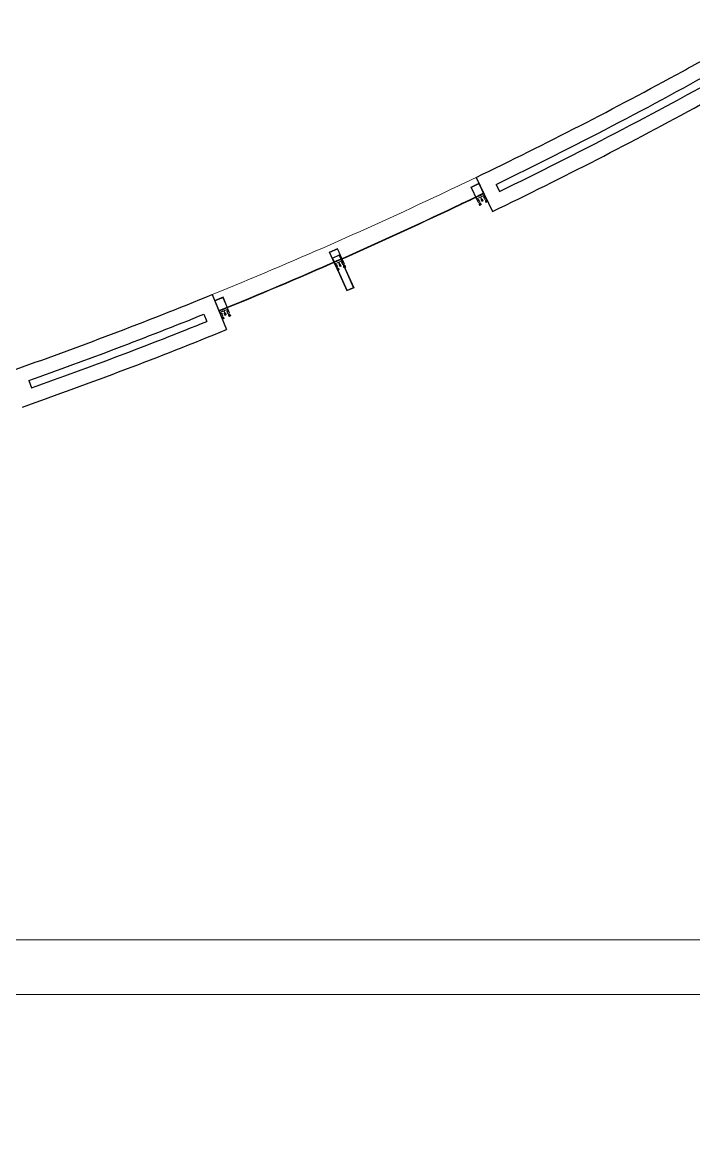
# Model space of a CAD drawing. Header units: millimetres. Extents: x 8275 to 147087, y -297470 to -191881.
# Drawn here: x 58018 to 63599, y -263809 to -254488 of the extents above; entities that cross this region are included whole.
import ezdxf

# ---------------------------------------------------------------- set-up
doc = ezdxf.new("R2010")
doc.units = ezdxf.units.MM
doc.header["$LTSCALE"] = 250
doc.header["$MEASUREMENT"] = 0
for name, color, linetype, lineweight in [('hatch', 9, 'Continuous', 0), ('text', 7, 'Continuous', 9), ('wall', 1, 'Continuous', 30), ('win', 4, 'Continuous', 20)]:
    doc.layers.add(name, color=color, linetype=linetype, lineweight=lineweight)

msp = doc.modelspace()

# ---------------------------------------------------------------- hatches: boundary and pattern name
at = {"layer": 'hatch', "extrusion": (0.001164955908040406, -0.002423357427629259, 0.9999963851017215)}
h = msp.add_hatch(dxfattribs=at)
h.set_pattern_fill('AR-HBONE', color=256, scale=0.4111842104963468, angle=5.58111249341285e-19, style=0)
h.set_pattern_definition([(45.00000000000023, (-6673.555112415197, -321388.8060742542), (1.825857243878772e-16, 2.326009148470452), [4.934210525956183, -1.644736841985394]), (135, (-6672.392107840831, -321387.6430696798), (1.825857243878772e-16, 2.326009148470452), [4.934210525956183, -1.644736841985394])])
h.paths.add_polyline_path([(61819.27522796547, -255996.2276086738), (61820.16597534544, -255998.0805470097), (61825.10714424602, -255995.7052206774), (61824.21639686837, -255993.8522823276)], flags=16)
h.paths.add_polyline_path([(61877.23591536205, -255968.3646576585), (61878.12666272806, -255970.2175959883), (61873.18549382561, -255972.5929223223), (61872.29474644703, -255970.7399839856)], flags=16)
edge = h.paths.add_edge_path()
edge.add_arc((61834.72016369473, -256004.6300546071), 0.6853070175936337, -154.3254037749466, 25.67459622505362, ccw=False)
edge.add_arc((61833.48487146772, -256005.2238861915), 0.6853070175936337, -154.3254037749466, 25.67459622505362, ccw=False)
edge.add_arc((61832.24957924118, -256005.817717775), 0.6853070184712163, -154.32540385165282, 25.67459614834729, ccw=False)
edge.add_arc((61831.01428700998, -256006.4115493609), 0.6853070185111064, -154.3254037015754, 25.674596298424717, ccw=False)
edge.add_arc((61829.77899478484, -256007.0053809446), 0.6853070167758862, -154.32540354566163, 25.674596454338484, ccw=False)
edge.add_arc((61828.54370256109, -256007.5992125271), 0.6853070175936337, -154.3254037749466, 25.67459622505362, ccw=False)
edge.add_arc((61827.30841033408, -256008.1930441109), 0.6853070175936337, -154.32540377411283, 25.674596225887285, ccw=False)
edge.add_arc((61826.073118108, -256008.7868756947), 0.6853070185310516, -154.3254037015754, 25.674596298424717, ccw=False)
edge.add_arc((61824.83782588379, -256009.3807072768), 0.6853070148412155, -154.32540384331514, 25.674596156685027, ccw=False)
edge.add_arc((61823.60253365818, -256009.9745388608), 0.6853070203261068, -154.32540370574418, 25.674596294255878, ccw=False)
edge.add_arc((61822.36724142698, -256010.5683704467), 0.6853070175936337, -154.3254037749466, 25.67459622505362, ccw=False)
edge.add_arc((61821.13194920417, -256011.1622020289), 0.6853070149010506, -154.32540369157027, 25.674596308429898, ccw=False)
edge.add_line((61820.51430309252, -256011.4591178198), (61815.22480643369, -256000.4558733373))
edge.add_line((61815.22480644207, -256000.4558733438), (61818.6836246789, -255998.7931449078))
edge.add_line((61818.68362467611, -255998.7931449089), (61817.79287729287, -255996.9402065646))
edge.add_line((61817.79287729567, -255996.9402065734), (61816.18699740028, -255997.7121876328))
edge.add_line((61816.18699740167, -255997.7121876326), (61816.18789297683, -255993.909857454))
edge.add_line((61816.18789297776, -255993.9098574538), (61824.23652671711, -255990.0407058426))
edge.add_line((61824.23652671478, -255990.0407058412), (61827.30462743636, -255992.3677033775))
edge.add_line((61827.30462743729, -255992.3677033792), (61825.6987475419, -255993.1396844386))
edge.add_line((61825.69874754376, -255993.1396844382), (61826.58949491955, -255994.9926227759))
edge.add_line((61826.58949491862, -255994.9926227762), (61830.04831315172, -255993.329894342))
edge.add_line((61830.04831315033, -255993.3298943421), (61835.33783940101, -256004.333200395))
edge.add_arc((61874.11445816714, -255985.597589919), 0.6853070175936337, 205.6745962950897, 385.6745962950895)
edge.add_arc((61875.34975039368, -255985.0037583352), 0.6853070175936337, 205.6745962950897, 385.6745962950895)
edge.add_arc((61876.58504262022, -255984.4099267512), 0.6853070184512712, 205.6745963717959, 385.6745963717958)
edge.add_arc((61877.82033485282, -255983.8160951645), 0.6853070185310516, 205.6745962217185, 385.6745962217189)
edge.add_arc((61879.05562707564, -255983.2222635826), 0.6853070167758862, 205.6745960658047, 385.6745960658051)
edge.add_arc((61880.29091930218, -255982.6284319988), 0.6853070175936337, 205.6745962950897, 385.6745962950895)
edge.add_arc((61881.52621152406, -255982.0346004169), 0.6853070176135788, 205.6745962942559, 385.6745962942558)
edge.add_arc((61882.76150375479, -255981.4407688313), 0.6853070185111064, 205.6745962217185, 385.6745962217189)
edge.add_arc((61883.99679597808, -255980.8469372491), 0.6853070148611606, 205.6745963634582, 385.6745963634581)
edge.add_arc((61885.23208820508, -255980.2531056647), 0.6853070203261068, 205.6745962258873, 385.6745962258877)
edge.add_arc((61886.46738043628, -255979.6592740788), 0.6853070175936337, 205.6745962950897, 385.6745962950895)
edge.add_arc((61887.70267265863, -255979.0654424971), 0.6853070149209958, 205.6745962117133, 385.6745962117137)
edge.add_line((61888.32031876888, -255978.7685267063), (61883.0678316319, -255967.842269656))
edge.add_line((61883.0678316319, -255967.8422696542), (61879.60901339879, -255969.5049980884))
edge.add_line((61879.60901339693, -255969.504998089), (61878.71826602114, -255967.6520597513))
edge.add_line((61878.71826602393, -255967.6520597504), (61880.32414591932, -255966.880078691))
edge.add_line((61880.32414592445, -255966.880078701), (61877.35409242721, -255964.5059477417))
edge.add_line((61877.35409243047, -255964.5059477395), (61869.30545869903, -255968.3750993674))
edge.add_line((61869.30545869438, -255968.3750993597), (61869.20651588231, -255972.2245629468))
edge.add_line((61869.20651588138, -255972.2245629448), (61870.81239577677, -255971.4525818854))
edge.add_line((61870.81239578236, -255971.4525818953), (61871.70314315814, -255973.305520233))
edge.add_line((61871.70314315721, -255973.3055202336), (61868.2443249241, -255974.9682486677))
edge.add_line((61868.24432492876, -255974.9682486657), (61873.49684166597, -255985.8945672923))
at = {"layer": 'hatch', "extrusion": (0.001098711210835674, -0.00245410210971731, 0.9999963851017215)}
h = msp.add_hatch(dxfattribs=at)
h.set_pattern_fill('AR-HBONE', color=256, scale=0.4111842104963537, angle=8.007683142722782e-19, style=0)
h.set_pattern_definition([(45.00000000000023, (-6674.304222378705, -321389.1285678701), (1.82558141498499e-16, 2.326009148470476), [4.934210525956235, -1.644736841985416]), (135, (-6673.141217804456, -321387.9655632958), (1.82558141498499e-16, 2.326009148470476), [4.934210525956231, -1.644736841985415])])
h.paths.add_polyline_path([(60638.05513005465, -256538.3499565982), (60638.89522554626, -256540.2264029568), (60643.89908250648, -256537.9861483271), (60643.05898701766, -256536.1097019547)], flags=16)
h.paths.add_polyline_path([(60696.75115824392, -256512.0714178719), (60697.59125372156, -256513.947864224), (60692.58739675808, -256516.1881188553), (60691.74730126833, -256514.311672496)], flags=16)
edge = h.paths.add_edge_path()
edge.add_arc((60653.26616951911, -256547.1687669353), 0.6853070175936428, -155.88167175951799, 24.11832824048207, ccw=False)
edge.add_arc((60652.01520527661, -256547.7288305939), 0.6853070175936428, -155.88167175951799, 24.11832824048207, ccw=False)
edge.add_arc((60650.76424103504, -256548.2888942517), 0.6853070184712254, -155.8816718362242, 24.118328163775914, ccw=False)
edge.add_arc((60649.51327678881, -256548.8489579119), 0.6853070185111155, -155.88167168614677, 24.118328313853283, ccw=False)
edge.add_arc((60648.26231254818, -256549.4090215699), 0.6853070167758953, -155.881671530233, 24.118328469766993, ccw=False)
edge.add_arc((60647.01134830987, -256549.9690852268), 0.6853070175936428, -155.88167175951799, 24.11832824048207, ccw=False)
edge.add_arc((60645.7603840683, -256550.5291488849), 0.6853070175936428, -155.8816717586842, 24.118328241315908, ccw=False)
edge.add_arc((60644.50941982673, -256551.0892125431), 0.6853070185310607, -155.88167168614677, 24.118328313853283, ccw=False)
edge.add_arc((60643.25845558749, -256551.6492761996), 0.6853070148412246, -155.88167182788652, 24.11832817211348, ccw=False)
edge.add_arc((60642.00749134686, -256552.2093398579), 0.6853070203261159, -155.88167169031556, 24.118328309684387, ccw=False)
edge.add_arc((60640.75652710017, -256552.7694035179), 0.6853070175936428, -155.88167175951799, 24.11832824048207, ccw=False)
edge.add_arc((60639.50556286232, -256553.3294671746), 0.6853070149010597, -155.88167167614165, 24.118328323858407, ccw=False)
edge.add_line((60638.88008074363, -256553.6094990027), (60633.8913685744, -256542.4666575815))
edge.add_line((60633.89136858232, -256542.4666575883), (60637.39406846132, -256540.8984793441))
edge.add_line((60637.39406845899, -256540.8984793453), (60636.55397296458, -256539.0220329782))
edge.add_line((60636.55397296691, -256539.0220329872), (60634.92771945189, -256539.7501157431))
edge.add_line((60634.92771945283, -256539.7501157429), (60635.03188089229, -256535.9492124314))
edge.add_line((60635.03188089369, -256535.9492124312), (60643.18262675352, -256532.3000781244))
edge.add_line((60643.18262675119, -256532.3000781229), (60646.18639762321, -256534.7095428187))
edge.add_line((60646.18639762414, -256534.7095428205), (60644.56014410913, -256535.4376255765))
edge.add_line((60644.56014411099, -256535.437625576), (60645.40023959841, -256537.3140719364))
edge.add_line((60645.40023959748, -256537.3140719367), (60648.90293947229, -256535.7458936944))
edge.add_line((60648.90293947136, -256535.7458936945), (60653.89167954953, -256546.8887974669))
edge.add_arc((60693.16282908473, -256529.2132189197), 0.6853070175936428, 204.1183283105182, 384.1183283105182)
edge.add_arc((60694.4137933263, -256528.6531552616), 0.6853070175936428, 204.1183283105182, 384.1183283105182)
edge.add_arc((60695.66475756833, -256528.0930916033), 0.6853070184512803, 204.1183283872245, 384.1183283872244)
edge.add_arc((60696.91572181595, -256527.5330279425), 0.6853070185310607, 204.1183282371471, 384.1183282371475)
edge.add_arc((60698.1666860538, -256526.972964286), 0.6853070167758953, 204.1183280812333, 384.1183280812338)
edge.add_arc((60699.41765029536, -256526.412900628), 0.6853070175936428, 204.1183283105182, 384.1183283105182)
edge.add_arc((60700.66861453181, -256525.8528369715), 0.6853070176135879, 204.1183283096845, 384.1183283096844)
edge.add_arc((60701.91957877803, -256525.2927733118), 0.6853070185111155, 204.1183282371471, 384.1183282371475)
edge.add_arc((60703.17054301634, -256524.7327096552), 0.6853070148611697, 204.1183283788868, 384.1183283788868)
edge.add_arc((60704.42150725838, -256524.1726459965), 0.6853070203261159, 204.1183282413159, 384.1183282413163)
edge.add_arc((60705.6724715046, -256523.6125823364), 0.6853070175936428, 204.1183283105182, 384.1183283105182)
edge.add_arc((60706.92343574198, -256523.0525186802), 0.6853070149210049, 204.1183282271419, 384.1183282271423)
edge.add_line((60707.54891785927, -256522.7724868522), (60702.59511068504, -256511.7076095943))
edge.add_line((60702.59511068551, -256511.7076095925), (60699.0924108107, -256513.2757878348))
edge.add_line((60699.09241080837, -256513.2757878354), (60698.25231532095, -256511.3993414751))
edge.add_line((60698.25231532374, -256511.3993414742), (60699.87856883876, -256510.6712587182))
edge.add_line((60699.87856884341, -256510.6712587284), (60696.97408911068, -256508.2173408267))
edge.add_line((60696.97408911394, -256508.2173408247), (60688.82334326155, -256511.8664751484))
edge.add_line((60688.82334325643, -256511.8664751404), (60688.61989066558, -256515.711831643))
edge.add_line((60688.61989066558, -256515.711831641), (60690.24614418059, -256514.983748885))
edge.add_line((60690.24614418572, -256514.9837488951), (60691.08623967314, -256516.8601952554))
edge.add_line((60691.08623967174, -256516.8601952558), (60687.58353979693, -256518.4283734981))
edge.add_line((60687.58353980113, -256518.4283734963), (60692.53737489268, -256529.4933131117))
at = {"layer": 'hatch', "extrusion": (0.001022813917885706, -0.002486691613188782, 0.9999963851017214)}
h = msp.add_hatch(dxfattribs=at)
h.set_pattern_fill('AR-HBONE', color=256, scale=0.4111842104963534, style=0)
h.set_pattern_definition([(45, (-6675.162450196716, -321389.4699568638), (1.826024711421474e-16, 2.32600914847046), [4.934210525956227, -1.644736841985414]), (135, (-6673.99944562235, -321388.3069522895), (1.826024711421474e-16, 2.32600914847046), [4.934210525956227, -1.644736841985414])])
h.paths.add_polyline_path([(59681.54271335629, -256942.9303065751), (59682.32477639717, -256944.831671551), (59687.3950830033, -256942.7461701228), (59686.61301996614, -256940.8448051333)], flags=16)
h.paths.add_polyline_path([(59741.01820632778, -256918.4670472138), (59741.80026935562, -256920.3684121828), (59736.72996274623, -256922.4539136124), (59735.94789970721, -256920.5525486359)], flags=16)
edge = h.paths.add_edge_path()
edge.add_arc((59696.47570121018, -256952.2121712101), 0.6853070175936424, -157.64181947359043, 22.358180526409683, ccw=False)
edge.add_arc((59695.20812455667, -256952.7335465683), 0.6853070175936424, -157.64181947359043, 22.358180526409683, ccw=False)
edge.add_arc((59693.94054790362, -256953.2549219256), 0.6853070184712251, -157.64181955029665, 22.358180449703525, ccw=False)
edge.add_arc((59692.67297124592, -256953.7762972853), 0.6853070185111152, -157.64181940021933, 22.358180599780894, ccw=False)
edge.add_arc((59691.40539459381, -256954.2976726428), 0.685307016775895, -157.64181924430557, 22.35818075569472, ccw=False)
edge.add_arc((59690.13781794356, -256954.8190479994), 0.6853070175936424, -157.64181947359043, 22.358180526409683, ccw=False)
edge.add_arc((59688.87024129051, -256955.3404233569), 0.6853070175936424, -157.64181947275665, 22.35818052724352, ccw=False)
edge.add_arc((59687.60266463747, -256955.8617987148), 0.6853070185310604, -157.64181940021933, 22.358180599780894, ccw=False)
edge.add_arc((59686.33508798768, -256956.3831740708), 0.6853070148412242, -157.64181954195908, 22.35818045804109, ccw=False)
edge.add_arc((59685.0675113351, -256956.9045494286), 0.6853070203261156, -157.64181940438812, 22.35818059561211, ccw=False)
edge.add_arc((59683.7999346774, -256957.4259247881), 0.6853070175936424, -157.64181947359043, 22.358180526409683, ccw=False)
edge.add_arc((59682.53235802808, -256957.9473001444), 0.6853070149010594, -157.6418193902141, 22.358180609786075, ccw=False)
edge.add_line((59681.89856970319, -256958.2079878224), (59677.25446977987, -256946.9171729737))
edge.add_line((59677.25446978779, -256946.9171729806), (59680.80368441911, -256945.4573219779))
edge.add_line((59680.80368441631, -256945.457321979), (59680.02162137264, -256943.5559569945))
edge.add_line((59680.0216213745, -256943.5559570035), (59678.37377172484, -256944.2337449689))
edge.add_line((59678.37377172624, -256944.2337449687), (59678.59463082076, -256940.4378344258))
edge.add_line((59678.59463082216, -256940.4378344256), (59686.85361602166, -256937.0407764727))
edge.add_line((59686.85361601933, -256937.0407764712), (59689.78196159945, -256939.5413667485))
edge.add_line((59689.78196160038, -256939.5413667503), (59688.13411195073, -256940.2191547157))
edge.add_line((59688.13411195259, -256940.2191547153), (59688.91617498928, -256942.1205196927))
edge.add_line((59688.91617498788, -256942.120519693), (59692.46538961501, -256940.6606686919))
edge.add_line((59692.46538961362, -256940.660668692), (59697.10951551757, -256951.9515467198))
edge.add_arc((59736.9050505679, -256935.4905427129), 0.6853070175936424, 202.3581805964458, 382.3581805964457)
edge.add_arc((59738.17262722048, -256934.9691673552), 0.6853070175936424, 202.3581805964458, 382.3581805964457)
edge.add_arc((59739.44020387399, -256934.4477919974), 0.68530701845128, 202.358180673152, 382.3581806731519)
edge.add_arc((59740.70778053263, -256933.9264166372), 0.6853070185310604, 202.3581805230746, 382.358180523075)
edge.add_arc((59741.97535718195, -256933.4050412812), 0.685307016775895, 202.3581803671609, 382.3581803671613)
edge.add_arc((59743.24293383499, -256932.8836659236), 0.6853070175936424, 202.3581805964458, 382.3581805964457)
edge.add_arc((59744.51051048338, -256932.3622905674), 0.6853070176135876, 202.358180595612, 382.3581805956119)
edge.add_arc((59745.77808714061, -256931.8409152082), 0.6853070185111152, 202.3581805230746, 382.358180523075)
edge.add_arc((59747.0456637904, -256931.319539852), 0.6853070148611694, 202.3581806648144, 382.3581806648143)
edge.add_arc((59748.31324044437, -256930.7981644938), 0.6853070203261156, 202.3581805272434, 382.3581805272438)
edge.add_arc((59749.58081710208, -256930.2767891343), 0.6853070175936424, 202.3581805964458, 382.3581805964457)
edge.add_arc((59750.84839375093, -256929.7554137784), 0.6853070149210045, 202.3581805130694, 382.3581805130698)
edge.add_line((59751.48218207349, -256929.4947261006), (59746.87057596454, -256918.2829107549))
edge.add_line((59746.870575965, -256918.2829107531), (59743.32136133788, -256919.7427617542))
edge.add_line((59743.32136133555, -256919.7427617547), (59742.53929829886, -256917.8413967772))
edge.add_line((59742.53929830165, -256917.8413967765), (59744.18714795131, -256917.1636088111))
edge.add_line((59744.18714795596, -256917.1636088214), (59741.35941207045, -256914.6216360937))
edge.add_line((59741.35941207371, -256914.6216360918), (59733.1004268812, -256918.0186940619))
edge.add_line((59733.10042687654, -256918.0186940538), (59732.77895807577, -256921.8559870318))
edge.add_line((59732.7789580753, -256921.8559870298), (59734.42680772496, -256921.1781990644))
edge.add_line((59734.42680773008, -256921.1781990746), (59735.20887076677, -256923.0795640521))
edge.add_line((59735.20887076537, -256923.0795640525), (59731.65965613825, -256924.5394150536))
edge.add_line((59731.6596561429, -256924.5394150518), (59736.27128824088, -256935.7512935831))

# ---------------------------------------------------------------- linework, layer by layer
at = {"layer": 'text', "linetype": 'ByBlock', "ltscale": 100, "elevation": -15927.22569249856}
for points in [[(8274.661579479929, -227228.6701686436), (143047.4073980691, -227228.6701686436), (143047.4073980691, -262576.5879157615), (8274.661579479929, -262576.5879157615)], [(8274.661578839645, -262122.2077275209), (143047.4073974288, -262122.2077275209), (143047.4073974288, -297470.1254746387), (8274.661578839645, -297470.1254746387)]]:
    msp.add_lwpolyline(points, close=True, dxfattribs=at)
at = {"layer": 'wall'}
for p, q in [((61791.09344464215, -255777.2292095891, -11300.6378476528), (61928.0338156838, -256060.9056713508, -11300.6378476528)), ((61957.91620600084, -255835.2741132774, -11300.6378476528), (61986.17389327893, -255893.8108375727, -11300.6378476528)), ((62040.51559782866, -256006.3814575844, -11300.6378476528), (62040.60384009127, -256006.5642543198, -11300.6378476528)), ((59596.84830713691, -256752.444858949, -11300.6378476528), (59715.62177221011, -257044.1950170824, -11300.6378476528)), ((59528.12955453899, -256915.1609230503, -11300.6378476528), (59552.63864045031, -256975.3640137485, -11300.6378476528)), ((59599.77115068352, -257091.1383351026, -11300.6378476528), (59599.84806957096, -257091.3272754325, -11300.6378476528)), ((58073.01752026984, -257467.714802017, -11300.6378476528), (58094.64603305934, -257529.0118386092, -11300.6378476528)), ((58136.23896214226, -257646.8897214208, -11300.6378476528), (58136.30684059439, -257647.0820947016, -11300.6378476528))]:
    msp.add_line(p, q, dxfattribs=at)
for centre, radius, start, end in [((45195.5221362724, -221398.9800038657, -11300.6378476528), 38174.29763994906, 298.6633900659434, 299.3727484397565), ((45195.70259275334, -221399.3338428048, -11300.6378476528), 38298.90060468703, 295.9552020334343, 299.1857704460145), ((45195.70259275334, -221399.3338428048, -11300.6378476528), 38173.90060468703, 295.7681996840764, 298.6634071278441), ((45195.70333626261, -221399.335300813, -11300.6378476528), 38363.8989687198, 295.9548851480533, 299.1860873298114), ((45195.70333626261, -221399.335300813, -11300.6378476528), 38488.8989687198, 295.7681996247614, 298.663407067082), ((45275.33446652582, -221573.6657545944, -11300.6378476528), 37982.26241233917, 289.4352682606559, 292.1515636898106), ((45275.33446652582, -221573.6657545944, -11300.6378476528), 38107.26241233917, 289.6232110482114, 291.9636209101622), ((45275.37334253034, -221573.7744121409, -11300.6378476528), 38172.14757788514, 289.6228908283701, 291.9639478597222), ((45275.37334253034, -221573.7744121409, -11300.6378476528), 38297.14757788514, 289.4352674967205, 292.1515711795591)]:
    msp.add_arc(centre, radius, start, end, dxfattribs=at)
at = {"layer": 'win', "extrusion": (0.001164955908040523, -0.002423357427629187, 0.9999963851017215)}
for p, q in [((61808.66448001703, -255926.0851788843, -11300.6378476528), (61810.49360077735, -255926.7266376477, -11300.6378476528)), ((61810.49360077735, -255926.7266376477, -11300.6378476528), (61812.86891154572, -255931.6677920362, -11300.6378476528)), ((61812.86891154572, -255931.6677920362, -11300.6378476528), (61812.22744617565, -255933.4969104803, -11300.6378476528)), ((61828.4291690439, -255916.5839014464, -11300.6378476528), (61827.7877036687, -255918.41301988, -11300.6378476528)), ((61827.7877036687, -255918.41301988, -11300.6378476528), (61830.16301444359, -255923.3541742785, -11300.6378476528)), ((61830.16301444359, -255923.3541742785, -11300.6378476528), (61831.99213520903, -255923.9956330396, -11300.6378476528))]:
    msp.add_line(p, q, dxfattribs=at)
at = {"layer": 'win', "extrusion": (0.001098711210835789, -0.002454102109717241, 0.9999963851017215)}
for p, q in [((60629.85107696429, -256469.021879766, -11300.6378476528), (60631.66210190998, -256469.7127782732, -11300.6378476528)), ((60631.66210190998, -256469.7127782732, -11300.6378476528), (60633.90234169271, -256474.7166201624, -11300.6378476528)), ((60633.90234169271, -256474.7166201624, -11300.6378476528), (60633.21143664466, -256476.5276426132, -11300.6378476528)), ((60649.86651690118, -256460.060888224, -11300.6378476528), (60649.17561184801, -256461.8719106643, -11300.6378476528)), ((60649.17561184801, -256461.8719106643, -11300.6378476528), (60651.41585163726, -256466.8757525636, -11300.6378476528)), ((60651.41585163726, -256466.8757525636, -11300.6378476528), (60653.22687658761, -256467.5666510687, -11300.6378476528))]:
    msp.add_line(p, q, dxfattribs=at)
at = {"layer": 'win', "extrusion": (0.001022813917885832, -0.002486691613188717, 0.9999963851017215)}
for p, q in [((59675.49536064221, -256873.3924657092, -11300.6378476528), (59677.28430982074, -256874.1386647018, -11300.6378476528)), ((59677.28430982074, -256874.1386647018, -11300.6378476528), (59679.36979725957, -256879.2089556283, -11300.6378476528)), ((59679.36979725957, -256879.2089556283, -11300.6378476528), (59678.62359180581, -256880.9979021126, -11300.6378476528)), ((59695.77659768937, -256865.0504857819, -11300.6378476528), (59695.03039223095, -256866.8394322554, -11300.6378476528)), ((59695.03039223095, -256866.8394322554, -11300.6378476528), (59697.11587967584, -256871.9097231923, -11300.6378476528)), ((59697.11587967584, -256871.9097231923, -11300.6378476528), (59698.90482885949, -256872.6559221828, -11300.6378476528))]:
    msp.add_line(p, q, dxfattribs=at)
at = {"layer": 'win', "extrusion": (0.001164955908040523, -0.002423357427629187, 0.9999963851017215), "elevation": -10529.61090954623}
msp.add_lwpolyline([(61855.65495829625, -255991.3613954684), (61856.3866078186, -255991.6179797207), (61856.13002355341, -255992.3496292469), (61857.31768673029, -255994.8202137016), (61858.049336251, -255995.0767979533), (61857.79275199425, -255995.8084474799), (61858.98041516195, -255998.2790319356), (61859.71971268539, -255998.5382982883, 0.9606708062894292), (61862.86444131292, -255996.8681248484), (61857.40293881723, -255985.5070727248, 0.1989123673796638), (61855.99585891704, -255984.2478750521), (61851.52258224219, -255982.6791288997, -0.1989123673796519), (61850.11550234418, -255981.419931221), (61843.27944682036, -255967.1995251741), (61870.70293423739, -255954.0164640194, -0.414213562373095), (61873.99535708668, -255955.171093173), (61875.71746868356, -255958.7534406385, -0.414213562373095), (61874.56283953438, -255962.0458634876), (61866.65696928978, -255965.846385629, 0.414213562373095), (61865.502340125, -255969.1388084848), (61868.29334857262, -255974.9446819384), (61871.75216681238, -255973.281953514), (61870.86141942947, -255971.4290151689), (61869.25553953381, -255972.2009962405), (61867.77096056993, -255969.112765671), (61878.88859061209, -255963.7682814147), (61880.37316957218, -255966.8565119748), (61878.76728967454, -255967.6284930468), (61879.65803704657, -255969.481431372), (61883.11685528044, -255967.8187029386), (61827.35218188868, -255851.816594566), (61759.41110946685, -255884.4773316595), (61815.17578286324, -256000.4794400414), (61818.63460109443, -255998.8167116077), (61817.74385371464, -255996.9637732613), (61816.13797382486, -255997.7357543303), (61814.65339486681, -255994.6475237584), (61825.77102489249, -255989.3030395106), (61827.25560386226, -255992.3912700768), (61825.64972396576, -255993.1632511363), (61826.54047133589, -255995.0161894755), (61829.99928956872, -255993.3534610289), (61827.20828112232, -255987.5475875749, 0.414213562373095), (61823.91585826808, -255986.392958414), (61816.00998802744, -255990.1934805548, -0.414213562373095), (61812.71756516454, -255989.0388513987), (61810.99545357237, -255985.4565039432, -0.414213562373095), (61812.15008273119, -255982.1640810788), (61839.57357014664, -255968.9810199231), (61846.40962566443, -255983.2014259726, -0.1989123673796519), (61846.51419418753, -255985.0867689282), (61844.94544803751, -255989.5600455998, 0.1989123673796638), (61845.0500165564, -255991.4453885685), (61850.51151905217, -256002.8064406849, 0.9606708062894292), (61853.77997991518, -256001.3936557847), (61854.03924625477, -256000.6543582589), (61852.85158309754, -255998.1837738103), (61852.11993356964, -255997.9271895535), (61852.37651782078, -255997.1955400258), (61851.18885465437, -255994.7249555791), (61850.45720514376, -255994.4683713181), (61850.71378939265, -255993.7367217899), (61849.52612623238, -255991.2661373436), (61848.79447669919, -255991.0095530877), (61850.33398223606, -255986.6196559488), (61854.72387937874, -255988.1591614885), (61854.46729512874, -255988.8908110116)], format="xyb", close=True, dxfattribs=at)
at = {"layer": 'win', "extrusion": (0.001164955908040523, -0.002423357427629187, 0.9999963851017215)}
for points, elevation in [([(61764.2570202561, -255888.2308373985), (61808.73889355279, -255980.7623934787), (61871.73879707451, -255950.4769827185), (61827.25692377174, -255857.9454266302)], -10529.61090954624), ([(61819.27522799904, -255996.2276086652), (61820.16597538227, -255998.0805469989), (61825.10714427997, -255995.7052206679), (61824.21639690692, -255993.8522823189)], -10529.61090954625), ([(61877.23591539695, -255968.3646576506), (61878.12666276636, -255970.2175959778), (61873.18549386325, -255972.5929223118), (61872.2947464808, -255970.7399839775)], -10529.61090954625)]:
    msp.add_lwpolyline(points, close=True, dxfattribs=dict(at, elevation=elevation))
for points, elevation in [([(61835.33780984263, -256004.3331388072, -0.9999999999999999), (61834.10251761327, -256004.9269703924, -0.9999999999999999), (61832.86722539206, -256005.5208019743, -0.9999999999999999), (61831.63193316427, -256006.1146335586, -0.9999999999999999), (61830.39664093451, -256006.7084651435, -0.9999999999999999), (61829.1613487154, -256007.3022967332, -0.9999999999999999), (61827.92605648022, -256007.8961283119, -0.9999999999999999), (61826.6907642522, -256008.4899598956, -0.9999999999999999), (61825.45547203303, -256009.0837914769, -0.9999999999999999), (61824.22017980902, -256009.6776230595, -0.9999999999999999), (61822.98488758002, -256010.271454645, -0.9999999999999999), (61821.74959535176, -256010.8652862292, -0.9999999999999999), (61820.51430312654, -256011.459117811), (61815.22480647957, -256000.4558733339), (61818.63460109519, -255998.8167116022), (61817.74385371021, -255996.9637732666), (61816.186997431, -255997.7121876241), (61816.1878930142, -255993.9098574439), (61824.23652675889, -255990.0407058289), (61827.30462746952, -255992.3677033699), (61825.64972396192, -255993.1632511356), (61826.54047133846, -255995.0161894749), (61830.0483131882, -255993.3298943327), (61835.33783943822, -256004.3332003936)], -10529.61090954622), ([(61873.49681208754, -255985.8945057021, 0.9999999999999999), (61874.73210431751, -255985.3006741166, 0.9999999999999999), (61875.96739653456, -255984.7068425358, 0.9999999999999999), (61877.2026887672, -255984.1130109495, 0.9999999999999999), (61878.43798100288, -255983.5191793628, 0.9999999999999999), (61879.67327321846, -255982.9253477826, 0.9999999999999999), (61880.90856543999, -255982.3315162004, 0.9999999999999999), (61882.14385767269, -255981.7376846155, 0.9999999999999999), (61883.37914989166, -255981.1438530336, 0.9999999999999999), (61884.61444212079, -255980.5500214493, 0.9999999999999999), (61885.84973435113, -255979.9561898635, 0.9999999999999999), (61887.08502657793, -255979.3623582794, 0.9999999999999999), (61888.32031879908, -255978.7685266988), (61883.06783166662, -255967.8422696456), (61879.60901343751, -255969.5049980784), (61878.71826605524, -255967.6520597417), (61880.3241459502, -255966.8800786943), (61877.35409246624, -255964.50594773), (61869.30545872519, -255968.3750993511), (61869.20651591149, -255972.2245629369), (61870.81239581704, -255971.4525818858), (61871.70314319797, -255973.3055202233), (61868.24432496438, -255974.9682486559), (61873.49684169413, -255985.8945672764)], -10529.61090954624)]:
    msp.add_lwpolyline(points, format="xyb", dxfattribs=dict(at, elevation=elevation))
at = {"layer": 'win', "extrusion": (0.001098711210835789, -0.002454102109717241, 0.9999963851017215), "elevation": -10519.28776636774}
msp.add_lwpolyline([(60674.55360103108, -256534.4735631148), (60675.27801218753, -256534.749923343), (60675.00165194794, -256535.4743345048), (60676.12177927092, -256537.9762629899), (60676.84619042878, -256538.2526232175), (60676.56983019461, -256538.9770343802), (60677.68995751305, -256541.4789628656), (60678.4219410087, -256541.7582119149, 0.9606708062894292), (60681.6108693277, -256540.1740611603), (60676.45993234731, -256528.6688726317, 0.1989123673796638), (60675.08756959019, -256527.3719250273), (60670.65854799413, -256525.6822693268, -0.1989123673796519), (60669.28618524186, -256524.3853217158), (60662.83885847766, -256509.9845029594), (60690.61026462543, -256497.5510897546, -0.414213562373095), (60693.87011483417, -256498.7947108008), (60695.4942994486, -256502.4225071099, -0.414213562373095), (60694.25067840693, -256505.6823573204), (60686.24450726572, -256509.2667647377, 0.414213562373095), (60685.00088620367, -256512.526614954), (60687.63318540254, -256518.4061468788), (60691.13588528486, -256516.8379686463), (60690.29578978896, -256514.9615222781), (60688.66953627496, -256515.6896050464), (60687.26937712479, -256512.5621944392), (60698.52805530248, -256507.5216215143), (60699.9282144489, -256510.6490321118), (60698.30196092955, -256511.3771148804), (60699.14205641672, -256513.2535612281), (60702.64475629031, -256511.6853829866), (60650.05111439285, -256394.2115698303), (60581.24808114635, -256425.0150710129), (60633.84172304502, -256542.4888841786), (60637.34442292071, -256540.9207059365), (60636.50432742792, -256539.0442595674), (60634.8780739189, -256539.7723423327), (60633.47791477809, -256536.6449317235), (60644.73659293874, -256531.6043588065), (60646.13675209249, -256534.7317694107), (60644.51049857803, -256535.4598521666), (60645.35059405918, -256537.3362985286), (60648.85329393419, -256535.7681202737), (60646.22099473666, -256529.8885883488, 0.414213562373095), (60642.96114452266, -256528.6449672947), (60634.95497338678, -256532.2293747114, -0.414213562373095), (60631.69512316344, -256530.9857536619), (60630.07093855427, -256527.3579573628, -0.414213562373095), (60631.31455960718, -256524.0981071378), (60659.08596575809, -256511.6646939316), (60665.53329251397, -256526.0655126903, -0.1989123673796519), (60665.58661907711, -256527.9530001511), (60663.89696337804, -256532.3820217457, 0.1989123673796638), (60663.95028993459, -256534.2695092187), (60669.1012269171, -256545.7746977403, 0.9606708062894292), (60672.40685150904, -256544.4512009851), (60672.68610054487, -256543.7192174864), (60671.56597323668, -256541.2172890083), (60670.84156207555, -256540.9409287747), (60671.11792230257, -256540.2165176114), (60669.99779498628, -256537.7145891347), (60669.2733838399, -256537.4382288973), (60669.54974406639, -256536.7138177337), (60668.42961675563, -256534.2118892574), (60667.70520558878, -256533.9355290247), (60669.36336698192, -256529.5890620713), (60673.70983394227, -256531.2472234686), (60673.43347371476, -256531.9716346276)], format="xyb", close=True, dxfattribs=at)
at = {"layer": 'win', "extrusion": (0.001098711210835789, -0.002454102109717241, 0.9999963851017215)}
for points, elevation in [([(60585.99026426349, -256428.8988006633), (60627.94269665154, -256522.6042932413), (60691.74187294154, -256494.0410466896), (60649.78944054595, -256400.3355541036)], -10519.28776636774), ([(60638.05513008972, -256538.3499565905), (60638.8952255832, -256540.2264029474), (60643.89908254073, -256537.9861483187), (60643.05898705589, -256536.1097019469)], -10519.28776636774), ([(60696.75115827896, -256512.0714178649), (60697.59125375908, -256513.9478642147), (60692.58739679844, -256516.1881188461), (60691.74730130371, -256514.3116724887)], -10519.28776636775)]:
    msp.add_lwpolyline(points, close=True, dxfattribs=dict(at, elevation=elevation))
at = {"layer": 'win', "elevation": -11300.6378476528}
for points in [[(60776.13262025034, -256695.3867892456), (60653.54625595827, -256421.5755709043), (60594.22049198346, -256448.1359498346), (60716.806856276, -256721.9471681756)], [(60769.52599387337, -256692.866375011), (60651.0258417232, -256428.1821972816), (60600.82711836044, -256450.6563640685), (60719.32727051061, -256715.3405417979)]]:
    msp.add_lwpolyline(points, close=True, dxfattribs=at)
at = {"layer": 'win', "extrusion": (0.001098711210835789, -0.002454102109717241, 0.9999963851017215)}
for points, elevation in [([(60653.89165167402, -256546.8887350993, -0.9999999999999999), (60652.64068742852, -256547.4487987584, -0.9999999999999999), (60651.38972319222, -256548.0088624149, -0.9999999999999999), (60650.1387589498, -256548.5689260736, -0.9999999999999999), (60648.88779470587, -256549.1289897326, -0.9999999999999999), (60647.63683047021, -256549.6890533969, -0.9999999999999999), (60646.38586622101, -256550.2491170495, -0.9999999999999999), (60645.13490197883, -256550.8091807077, -0.9999999999999999), (60643.88393774383, -256551.3692443637, -0.9999999999999999), (60642.63297350608, -256551.9293080203, -0.9999999999999999), (60641.38200925967, -256552.4893716804, -0.9999999999999999), (60640.13104501726, -256553.0494353388, -0.9999999999999999), (60638.88008077871, -256553.6094989949), (60633.89136862093, -256542.4666575796), (60637.34442292222, -256540.9207059311), (60636.50432742478, -256539.0442595727), (60634.92771948358, -256539.7501157352), (60635.03188093015, -256535.9492124226), (60643.18262679725, -256532.300078112), (60646.18639765842, -256534.7095428122), (60644.51049857396, -256535.4598521658), (60645.35059406069, -256537.3362985279), (60648.90293951028, -256535.7458936862), (60653.89167958842, -256546.8887974668)], -10519.28776636776), ([(60692.53734699977, -256529.493250741, 0.9999999999999999), (60693.78831124539, -256528.9331870814, 0.9999999999999999), (60695.03927547762, -256528.3731234258, 0.9999999999999999), (60696.29023972469, -256527.8130597653, 0.9999999999999999), (60697.54120397555, -256527.2529961044, 0.9999999999999999), (60698.79216820562, -256526.6929324498, 0.9999999999999999), (60700.04313244385, -256526.132868793, 0.9999999999999999), (60701.29409668998, -256525.5728051342, 0.9999999999999999), (60702.54506092559, -256525.0127414776, 0.9999999999999999), (60703.79602516879, -256524.452677819, 0.9999999999999999), (60705.04698941485, -256523.8926141592, 0.9999999999999999), (60706.29795365656, -256523.3325505007, 0.9999999999999999), (60707.54891789226, -256522.7724868454), (60702.59511072112, -256511.7076095851), (60699.09241084852, -256513.2757878262), (60698.25231535742, -256511.3993414666), (60699.87856886932, -256510.6712587225), (60696.97408915072, -256508.2173408162), (60688.8233432899, -256511.8664751328), (60688.61989069734, -256515.711831634), (60690.24614422157, -256514.9837488866), (60691.08623971204, -256516.8601952468), (60687.5835398392, -256518.4283734875), (60692.53737492226, -256529.4933130963)], -10519.28776636775)]:
    msp.add_lwpolyline(points, format="xyb", dxfattribs=dict(at, elevation=elevation))
at = {"layer": 'win', "extrusion": (0.001022813917885832, -0.002486691613188717, 0.9999963851017215), "elevation": -10508.3072228149}
msp.add_lwpolyline([(59718.1430286485, -256940.1768123912), (59718.85860945218, -256940.4752929042), (59718.56012892702, -256941.19087371), (59719.60287964964, -256943.7260270183), (59720.31846045317, -256944.0245075308), (59720.0199799328, -256944.7400883377), (59721.06273064867, -256947.275241646), (59721.785791486, -256947.5768422056, 0.9606708062894292), (59725.02187321041, -256946.0913885652), (59720.22675470444, -256934.433414754, 0.1989123673796638), (59718.89487592407, -256933.0949262281), (59714.51984277698, -256931.2700279688, -0.1989123673796519), (59713.18796399859, -256929.9315394369), (59707.18600823919, -256915.339482339), (59735.32620992215, -256903.7649494039, -0.414213562373095), (59738.54632353273, -256905.1081117316), (59740.05831207486, -256908.7840840339, -0.414213562373095), (59738.71514975114, -256912.0041976442), (59730.60265917574, -256915.3409999386, 0.414213562373095), (59729.25949683401, -256918.5611135547), (59731.70996102071, -256924.5187238133), (59735.25917565556, -256923.0588728224), (59734.47711261141, -256921.1575078368), (59732.82926296119, -256921.8352958143), (59731.52582456152, -256918.6663541783), (59742.93401444369, -256913.9739759577), (59744.2374528369, -256917.1429175838), (59742.58960318414, -256917.8207055616), (59743.37166621915, -256919.7220705266), (59746.9208808453, -256918.2622195264), (59697.96032613671, -256799.2283922842), (59628.24361026107, -256827.9040369432), (59677.20416497374, -256946.9378641943), (59680.75337959882, -256945.4780131936), (59679.97131655883, -256943.5766482071), (59678.32346691303, -256944.2544361822), (59677.02002852375, -256941.0854945445), (59688.42821838619, -256936.393116331), (59689.73165678929, -256939.5620579637), (59688.0838071386, -256940.2398459294), (59688.86587016916, -256942.1412109082), (59692.41508479785, -256940.6813598947), (59689.96462061142, -256934.7237496359, 0.414213562373095), (59686.74450699872, -256933.3805873003), (59678.63201642872, -256936.7173895945, -0.414213562373095), (59675.41190280395, -256935.3742272635), (59673.89991426773, -256931.6982549715, -0.414213562373095), (59675.24307660254, -256928.4781413464), (59703.38327828631, -256916.90360841), (59709.38523403864, -256931.4956655099, -0.1989123673796519), (59709.38056024041, -256933.3839003447), (59707.55566198217, -256937.7589334894, 0.1989123673796638), (59707.55098817813, -256939.6471683366), (59712.34610668544, -256951.3051421408, 0.9606708062894292), (59715.69082349075, -256950.083803904), (59715.99242403561, -256949.3607430648), (59714.94967333118, -256946.8255897643), (59714.23409252241, -256946.5271092458), (59714.53257303657, -256945.8115284379), (59713.48982232004, -256943.2763751381), (59712.77424152907, -256942.9778946169), (59713.0727220414, -256942.2623138082), (59712.02997133217, -256939.7271605095), (59711.31439051868, -256939.4286799917), (59713.10527362174, -256935.1351951719), (59717.39875844592, -256936.9260782775), (59717.1002779366, -256937.6416590816)], format="xyb", close=True, dxfattribs=at)
at = {"layer": 'win', "extrusion": (0.001022813917885832, -0.002486691613188717, 0.9999963851017215)}
for points, elevation in [([(59632.86426499717, -256831.9315928402), (59671.91868790759, -256926.8814636864), (59736.56509717759, -256900.2913204568), (59697.51067426421, -256805.3414496026)], -10508.3072228149), ([(59741.01820636027, -256918.4670472082), (59741.80026939071, -256920.3684121747), (59736.7299627832, -256922.4539136046), (59735.94789973952, -256920.55254863)], -10508.30722281491), ([(59681.54271338893, -256942.9303065686), (59682.32477643227, -256944.8316715428), (59687.39508303674, -256942.7461701156), (59686.61302000249, -256940.844805127)], -10508.30722281491)]:
    msp.add_lwpolyline(points, close=True, dxfattribs=dict(at, elevation=elevation))
for points, elevation in [([(59736.27126227241, -256935.7512303852, 0.9999999999999999), (59737.53883892962, -256935.2298550262, 0.9999999999999999), (59738.80641557265, -256934.708479671, 0.9999999999999999), (59740.07399223294, -256934.1871043112, 0.9999999999999999), (59741.34156889511, -256933.665728951, 0.9999999999999999), (59742.60914553808, -256933.1443535961, 0.9999999999999999), (59743.87672218498, -256932.62297824, 0.9999999999999999), (59745.14429884126, -256932.1016028815, 0.9999999999999999), (59746.41187548837, -256931.5802275254, 0.9999999999999999), (59747.67945214331, -256931.0588521675, 0.9999999999999999), (59748.94702880139, -256930.5374768083, 0.9999999999999999), (59750.2146054559, -256930.01610145, 0.9999999999999999), (59751.48218210234, -256929.494726095), (59746.87057599795, -256918.282910747), (59743.32136137426, -256919.7427617467), (59742.53929833052, -256917.8413967699), (59744.187147979, -256917.1636088164), (59741.35941210974, -256914.6216360845), (59733.10042690652, -256918.0186940473), (59732.77895810321, -256921.8559870239), (59734.42680776298, -256921.1781990672), (59735.20887080413, -256923.0795640449), (59731.65965617652, -256924.5394150443), (59736.27128826713, -256935.751293569)], -10508.30722281491), ([(59697.10948957018, -256951.9514835256, -0.9999999999999999), (59695.84191291303, -256952.4728588842, -0.9999999999999999), (59694.57433626548, -256952.9942342404, -0.9999999999999999), (59693.30675960959, -256953.5156095986, -0.9999999999999999), (59692.03918295438, -256954.0369849573, -0.9999999999999999), (59690.77160630704, -256954.558360321, -0.9999999999999999), (59689.50402964707, -256955.079735673, -0.9999999999999999), (59688.23645299487, -256955.6011110306, -0.9999999999999999), (59686.96887634871, -256956.1224863863, -0.9999999999999999), (59685.70129969666, -256956.6438617428, -0.9999999999999999), (59684.4337230403, -256957.165237102, -0.9999999999999999), (59683.16614638596, -256957.6866124602, -0.9999999999999999), (59681.89856973618, -256958.2079878159), (59677.25446982316, -256946.9171729733), (59680.7533795987, -256945.4780131881), (59679.97131655371, -256943.5766482123), (59678.37377175299, -256944.233744962), (59678.59463085575, -256940.4378344183), (59686.85361606188, -256937.0407764618), (59689.7819616319, -256939.5413667431), (59688.08380713243, -256940.2398459284), (59688.86587017009, -256942.1412109077), (59692.46538964948, -256940.6606686853), (59697.10951555437, -256951.9515467208)], -10508.30722281492)]:
    msp.add_lwpolyline(points, format="xyb", dxfattribs=dict(at, elevation=elevation))
at = {"layer": 'win'}
for centre, radius, start, end in [((45195.70259275334, -221399.3338428048, -11300.6378476528), 38173.90060468703, 295.3751360920973, 295.7681996840764), ((45275.33446652582, -221573.6657545944, -11300.6378476528), 37982.26241233917, 292.1515636898106, 295.379298979677), ((45195.70259275334, -221399.3338428048, -11300.6378476528), 38317.90060468703, 295.3751360920973, 295.7681996840764), ((45195.70259275334, -221399.3338428048, -11300.6378476528), 38318.90060468703, 295.3751360920973, 295.7681996840764), ((45195.70259275334, -221399.3338428048, -11300.6378476528), 38319.90060468703, 295.3751360920973, 295.7681996840764), ((45195.70259275334, -221399.3338428048, -11300.6378476528), 38320.90060468703, 295.3751360920973, 295.7681996840764), ((45195.70259275334, -221399.3338428048, -11300.6378476528), 38321.90060468703, 295.3751360920973, 295.7681996840764), ((45195.70259275334, -221399.3338428048, -11300.6378476528), 38322.90060468703, 295.3751360920973, 295.7681996840764), ((45195.70259275334, -221399.3338428048, -11300.6378476528), 38323.90060468703, 295.3751360920973, 295.7681996840764), ((45275.33446652582, -221573.6657545944, -11300.6378476528), 38126.26241233917, 292.1515636898106, 295.379298979677), ((45275.33446652582, -221573.6657545944, -11300.6378476528), 38127.26241233917, 292.1515636898106, 295.379298979677), ((45275.33446652582, -221573.6657545944, -11300.6378476528), 38128.26241233917, 292.1515636898106, 295.379298979677), ((45275.33446652582, -221573.6657545944, -11300.6378476528), 38129.26241233917, 292.1515636898106, 295.379298979677), ((45275.33446652582, -221573.6657545944, -11300.6378476528), 38130.26241233917, 292.1515636898106, 295.379298979677), ((45275.33446652582, -221573.6657545944, -11300.6378476528), 38131.26241233917, 292.1515636898106, 295.379298979677), ((45275.33446652582, -221573.6657545944, -11300.6378476528), 38132.26241233917, 292.1515636898106, 295.379298979677)]:
    msp.add_arc(centre, radius, start, end, dxfattribs=at)
at = {"layer": 'win', "extrusion": (0.001164955908040523, -0.002423357427629187, 0.9999963851017215)}
for centre, radius, start, end in [((61837.85375023623, -255975.9196470178, -10608.31688580064), 23.68932309987656, 116.2572601401267, 122.9064575782097), ((61832.61699918879, -255965.7961378586, -10608.34751937782), 11.84415585990497, 114.9442159273514, 128.595937254514), ((61859.03785411882, -256004.7255054168, -10608.2223999961), 56.02831096297897, 104.3887985057841, 126.9603940131135), ((61836.53417673107, -255972.0143031534, -10608.32788712752), 18.66373521831405, 117.1365796548935, 126.4359433593018), ((61847.8226301032, -255988.4983596828, -10608.27478961278), 38.16461497224456, 120.4807770538973, 125.5065114238603), ((61860.21012976416, -256007.1640806448, -10608.21512478097), 59.50225788623588, 106.0470364832514, 125.3021560268982), ((61860.5911877814, -256007.9567599452, -10608.21275991135), 60.98800946245647, 106.6235419349616, 124.7256505795453), ((61860.40227460738, -256007.5637815694, -10608.21393231818), 61.98307333192854, 112.6863529541541, 118.6628395504396), ((61944.30222158028, -256182.0929833245, -10607.69324405962), 254.6448962107594, 114.8641316870069, 116.4850608265195), ((61868.17049334213, -256023.7232796361, -10608.16572227194), 79.43733587598572, 113.2404084226667, 118.1087838847665), ((61848.06992071968, -255981.9099408039, -10608.29046766894), 34.0854521669411, 111.0617603135424, 120.2874321988026), ((61846.00496644582, -255963.0588866324, -10608.33855624166), 15.63818546316107, 103.537408756519, 113.67098030398), ((61849.89194645854, -255975.5674397562, -10608.30371526755), 27.34609378610929, 104.7037666236338, 111.7043668632259), ((61844.15870354762, -255957.6034065171, -10608.35392768771), 9.462229877207651, 99.79946279395071, 116.9534032384244), ((61848.46787035918, -255969.6240994507, -10608.31977714444), 21.72982308732188, 105.301318270143, 113.2325804081316)]:
    msp.add_arc(centre, radius, start, end, dxfattribs=at)
at = {"layer": 'win', "extrusion": (0.001098711210835789, -0.002454102109717241, 0.9999963851017215)}
for centre, radius, start, end in [((60657.65632494498, -256519.6216939712, -10604.50576933522), 23.68932309987656, 114.7009921545067, 121.3501895971442), ((60652.69644649869, -256509.3596958703, -10604.5364029124), 11.84415585990497, 113.3879479264495, 127.0396692648332), ((60678.05028623189, -256548.9922588001, -10604.41128353067), 56.02831096297897, 102.8325305386179, 125.4041260291031), ((60656.44330209278, -256515.6819528002, -10604.51677066207), 18.66373521831405, 115.5803116667513, 124.8796753967276), ((60667.27990665948, -256532.4665082209, -10604.46367314734), 38.16461497224456, 118.9245090616161, 123.9502434401164), ((60679.15590103194, -256551.4617719607, -10604.40400831554), 59.50225788623588, 104.4907684921604, 123.7458880489737), ((60679.51529038265, -256552.2645078954, -10604.40164344593), 60.98800946245647, 105.0672739449591, 123.1693825963246), ((60679.33711965643, -256551.8665438468, -10604.40281585275), 61.98307333192854, 111.1300849602713, 117.1065715625405), ((60758.46613956835, -256728.6099781667, -10603.88212759419), 254.6448962107594, 113.3078637025695, 114.9287928432465), ((60686.66360264966, -256568.231055665, -10604.3546058065), 79.43733587598572, 111.6841404430123, 116.5525158906778), ((60667.70603869194, -256525.8872356577, -10604.4793512035), 34.0854521669411, 109.5054923246892, 118.7311642078562), ((60666.15381548625, -256506.9870535774, -10604.52743977624), 15.63818546316107, 101.9811407733471, 112.1147123335758), ((60669.69964618163, -256519.5965579116, -10604.49259880212), 27.34609378610929, 103.1474986414815, 110.1480988809417), ((60664.45639714131, -256501.4834437674, -10604.54281122227), 9.462229877207651, 98.24319482903681, 115.3971352615644), ((60668.43750853722, -256513.6167338938, -10604.50866067901), 21.72982308732188, 103.7450502663903, 111.6763124107926)]:
    msp.add_arc(centre, radius, start, end, dxfattribs=at)
at = {"layer": 'win', "extrusion": (0.001022813917885832, -0.002486691613188717, 0.9999963851017215)}
for centre, radius, start, end in [((59701.70990846292, -256924.8129418792, -10600.71979618963), 23.68932309987656, 112.9408444437623, 119.590041887549), ((59721.1921144042, -256954.7960602473, -10600.62531038509), 56.02831096297897, 101.0723828203655, 123.6439782992561), ((59697.06757307888, -256914.4034403829, -10600.7504297668), 11.84415585990497, 111.6278002299787, 125.2795215425592), ((59700.61846923989, -256920.837800957, -10600.7307975165), 18.66373521831405, 113.8201639405214, 123.1195276776274), ((59710.93441402679, -256937.9472890348, -10600.67770000177), 38.16461497224456, 117.1643613564655, 122.1900957379182), ((59722.22135510417, -256957.2983677658, -10600.61803516996), 59.50225788623588, 102.7306207917514, 121.985740322867), ((59722.55591841346, -256958.1117637811, -10600.61567030034), 60.98800946245647, 103.3071262262192, 121.409234898121), ((59722.39005543517, -256957.7085148948, -10600.61684270716), 61.98307333192854, 109.3699372473957, 115.3464238646443), ((59796.05296939269, -257136.7990464003, -10600.09615444861), 254.6448962107594, 111.5477159857505, 113.1686451276171), ((59729.21043671133, -256974.2903422774, -10600.56863266092), 79.43733587598572, 109.9239927327716, 114.7923681863784), ((59711.56243091424, -256931.3842096688, -10600.69337805792), 34.0854521669411, 107.7453446205786, 116.9710164812972), ((59713.74831932463, -256925.1577348086, -10600.70662565653), 27.34609378610929, 101.387350939752, 108.3879511893356), ((59710.591469422, -256912.4452679532, -10600.74146663065), 15.63818546316107, 100.2209930789174, 110.3545646082587), ((59712.67045072988, -256919.1419650319, -10600.72268753342), 21.72982308732188, 101.9849025596539, 109.9161647135679), ((59709.06389832844, -256906.8921178078, -10600.7568380767), 9.462229877207651, 96.48304711205039, 113.6369875348563)]:
    msp.add_arc(centre, radius, start, end, dxfattribs=at)

doc.saveas('drawing.dxf')
